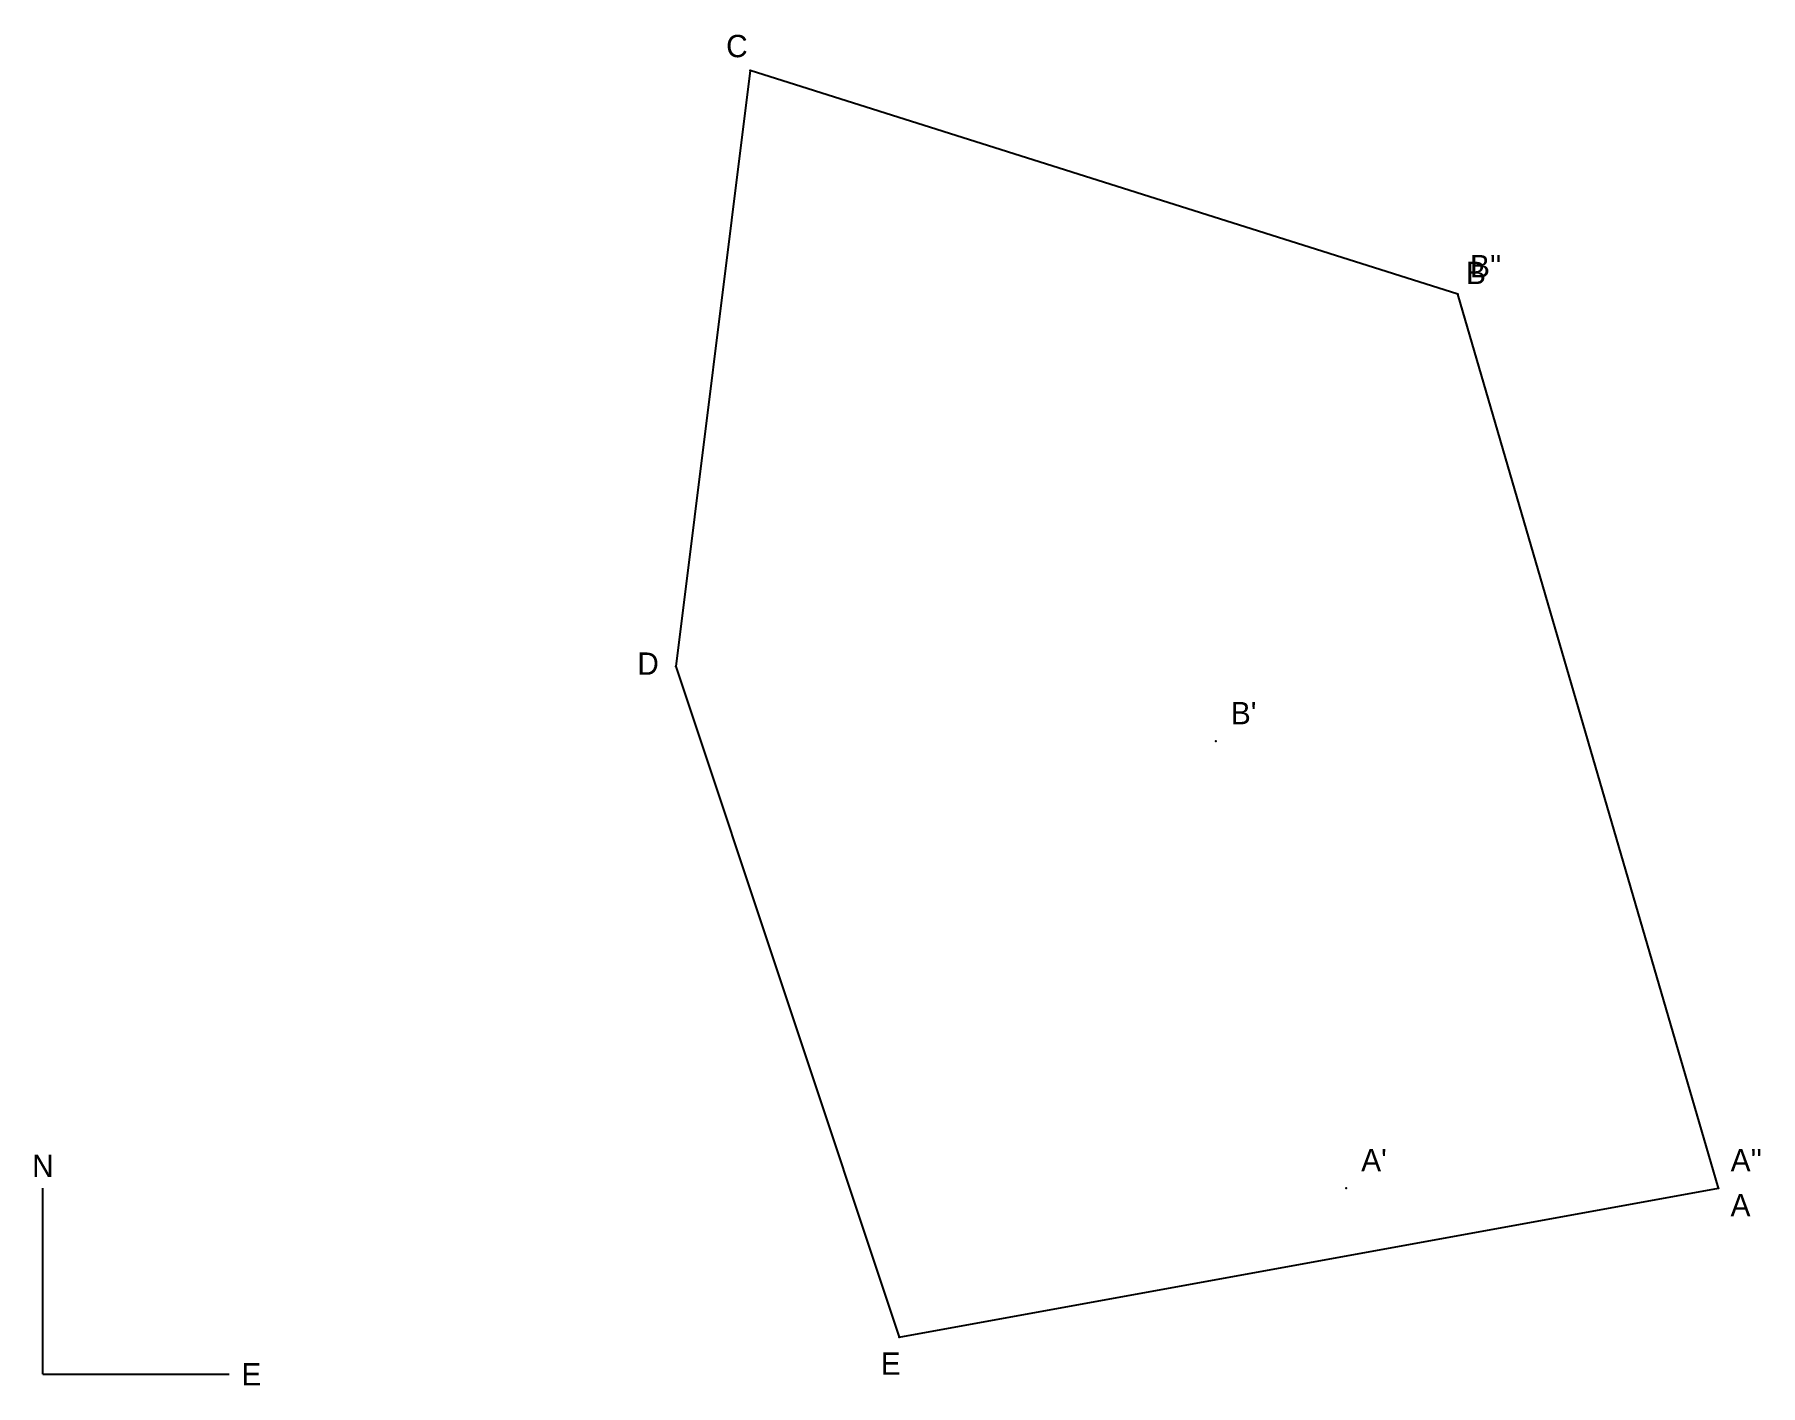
# Model space of a CAD drawing. Header units: metres. Extents: x -0.4 to 92.3, y -0.6 to 71.9.
import ezdxf
from ezdxf.enums import TextEntityAlignment as Align

# ---------------------------------------------------------------- set-up
doc = ezdxf.new("R2010")
doc.units = ezdxf.units.M
for name, color, linetype in [('DESTINO', 4, 'Continuous'), ('EJES', 8, 'Continuous'), ('ETIQUETAS', 3, 'Continuous'), ('PARCELA', 7, 'Continuous'), ('VERTICES', 1, 'Continuous')]:
    doc.layers.add(name, color=color, linetype=linetype)

msp = doc.modelspace()

# ---------------------------------------------------------------- linework, layer by layer
at = {"layer": 'DESTINO'}
for p in [(76, 58), (63, 34), (70, 10), (90, 10)]:
    msp.add_point(p, dxfattribs=at)
at = {"layer": 'EJES'}
for q in [(0, 10), (10, 0)]:
    msp.add_line((0, 0), q, dxfattribs=at)
at = {"layer": 'PARCELA'}
msp.add_lwpolyline([(90, 10), (76, 58), (38, 70), (34, 38), (46, 2)], close=True, dxfattribs=at)
at = {"layer": 'VERTICES'}
for p in [(38, 70), (76, 58), (34, 38), (90, 10), (46, 2)]:
    msp.add_point(p, dxfattribs=at)

# ---------------------------------------------------------------- texts
at = {"layer": 'DESTINO'}
for s, p in [("B''", (77.5, 59.5)), ("B'", (64.5, 35.5)), ("A'", (71.5, 11.5)), ("A''", (91.5, 11.5))]:
    msp.add_text(s, height=1.2, dxfattribs=at).set_placement(p, align=Align.MIDDLE_CENTER)
at = {"layer": 'EJES'}
for s, p in [('N', (0, 11.2)), ('E', (11.2, 0))]:
    msp.add_text(s, height=1.2, dxfattribs=at).set_placement(p, align=Align.MIDDLE_CENTER)
at = {"layer": 'ETIQUETAS'}
for s, p in [('C', (37.281, 71.316)), ('B', (76.976, 59.139)), ('D', (32.508, 38.157)), ('A', (91.188, 9.084)), ('E', (45.541, 0.572))]:
    msp.add_text(s, height=1.2, dxfattribs=at).set_placement(p, align=Align.MIDDLE_CENTER)

doc.saveas('drawing.dxf')
